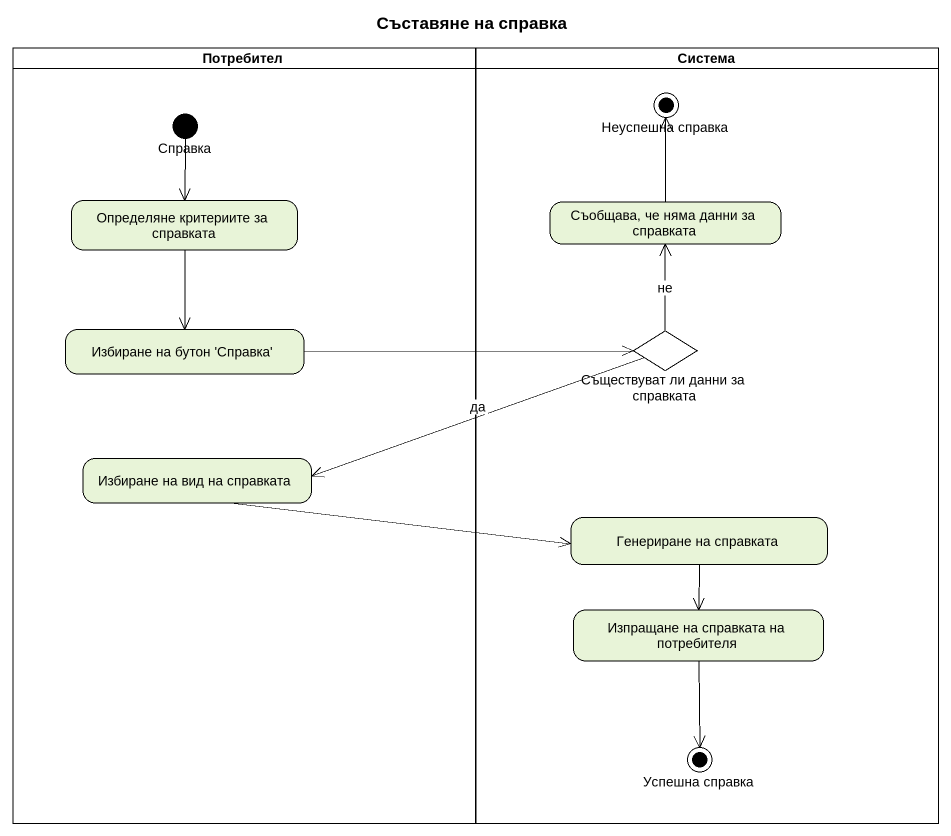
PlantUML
@startuml
title Съставяне на справка
hide empty description
state Потребител <<partition>> {
  state Справка <<start>>
  state "Определяне критериите за справката" as Определяне_критериите_за
  state "Избиране на бутон 'Справка'" as Избиране_на_бутон_Справка
  state "Избиране на вид на справката" as Избиране_на_вид_на_справката
}
state Система <<partition>> {
  state "Неуспешна справка" as Неуспешна_справка <<end>>
  state "Съобщава, че няма данни за справката" as Съобщава_че_няма_данни_за
  state "Съществуват ли данни за справката" as Съществуват_ли_данни_за <<choice>>
  state "Генериране на справката" as Генериране_на_справката
  state "Изпращане на справката на потребителя" as Изпращане_на_справката_на
  state "Успешна справка" as Успешна_справка <<end>>
}
Справка --> Определяне_критериите_за
Определяне_критериите_за --> Избиране_на_бутон_Справка
Съобщава_че_няма_данни_за -up-> Неуспешна_справка
Избиране_на_бутон_Справка -right-> Съществуват_ли_данни_за
Съществуват_ли_данни_за -up-> Съобщава_че_няма_данни_за : не
Съществуват_ли_данни_за -left-> Избиране_на_вид_на_справката : да
Избиране_на_вид_на_справката -right-> Генериране_на_справката
Генериране_на_справката --> Изпращане_на_справката_на
Изпращане_на_справката_на --> Успешна_справка
@enduml
